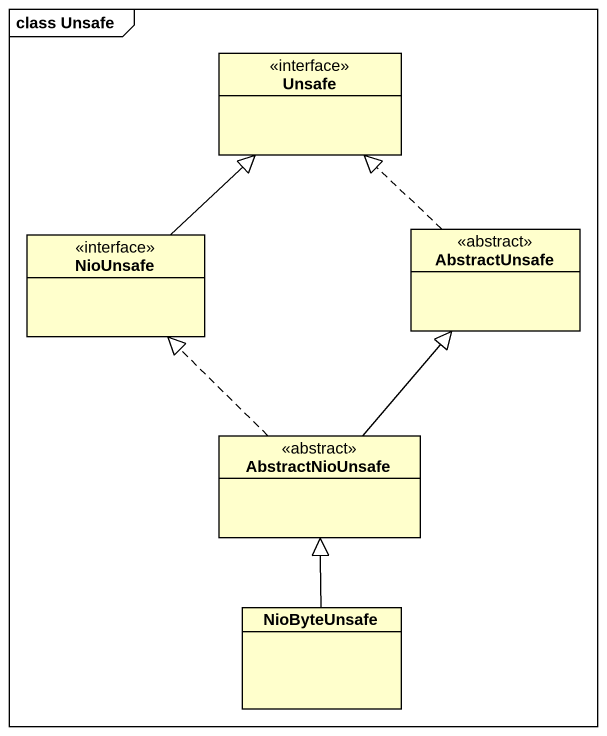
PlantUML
@startuml
mainframe class Unsafe
hide circle
hide empty members
class Unsafe <<interface>>
class NioUnsafe <<interface>>
class AbstractUnsafe <<abstract>>
class AbstractNioUnsafe <<abstract>>
class NioByteUnsafe
NioUnsafe -up-|> Unsafe
AbstractUnsafe .up.|> Unsafe
AbstractNioUnsafe .up.|> NioUnsafe
AbstractNioUnsafe -up-|> AbstractUnsafe
NioByteUnsafe -up-|> AbstractNioUnsafe
@enduml
